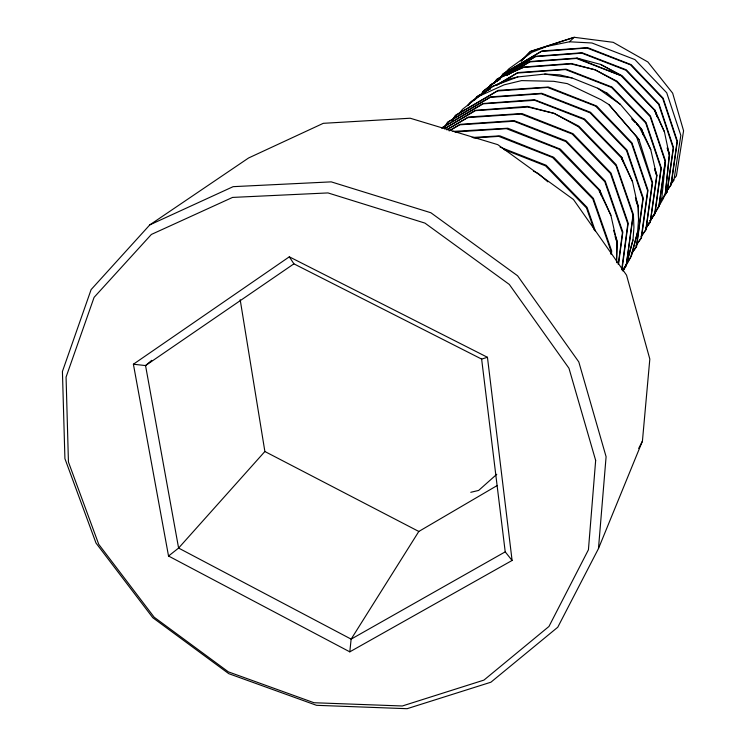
<?xml version="1.0" encoding="UTF-8"?>
<svg xmlns="http://www.w3.org/2000/svg" width="746" height="746" viewBox="0 0 746 746"><rect width="100%" height="100%" fill="white"/><g stroke="black" fill="none" stroke-linecap="round" stroke-linejoin="round"><path stroke-width="1.12" d="M611.524 254.283L611.599 250.805L593.368 198.371L553.728 157.303L499.913 135.865L472.143 137.488M616.476 261.408L616.886 241.984L610.89 215.277L599.504 189.745L560.349 149.144L507.849 128.228L453.018 131.399M616.56 262.667L617.315 241.266L613.529 230.309M622.341 270.294L626.351 264.662L632.99 239.895L633.932 227.278L633.382 214.484L616.205 164.661L578.7 126.093L554.091 113.383L527.487 106.389L475.239 110.361L444.579 128.582M623.059 270.266L631.937 254.6L637.616 231.829L638.557 219.371L638.399 206.12L635.396 197.392M598.469 548.571L606.097 456.72L578.803 361.931L517.575 275.768L430.88 212.759L331.224 181.865L233.144 186.659L149.815 224.872L91.105 289.607L62.422 371.489L64.921 458.65L96.01 543.06L152.799 617.716L228.78 673.675L316.509 705.315L407.102 708.7L490.896 682.217L557.756 627.237L598.469 548.571L642.418 441.175L649.822 359.059L626.537 275.153L573.45 199.499L497.778 144.649L410.216 118.232L323.298 123.323L248.567 157.993L149.815 224.872M481.608 93.903L483.455 91.012L502.011 76.782L523.878 67.028L571.268 63.485L595.066 69.798L617.045 81.239L650.409 115.984L665.497 160.94L661.73 198.818L658.877 206.633L650.232 221.096M650.158 220.779L663.399 198.473L665.516 192.095L669.255 154.674L664.406 131.781L654.941 110.147L622.173 75.747L600.614 64.417L576.956 58.067L530.182 61.498L507.308 74.992M349.799 651.845L512.092 560.47L487.446 357.287L289.317 256.82L133.394 364.216L168.531 556.022L349.799 651.845L351.142 639.135L418.814 531.46L497.237 485.497M665.516 192.095L669.563 154.161L667.372 147.559M610.853 253.817L611.151 251.542L592.828 198.94L552.59 157.509L498.785 136.369L473.663 137.991M618.247 264.429L622.434 232.743L604.801 181.726L565.944 141.628L513.891 121.234L459.667 124.824L449.624 130.699M621.726 269.446L627.796 223.791L610.498 173.538L572.285 134.075L521.072 114.035L467.677 117.616L446.873 129.804M622.015 269.782L628.197 223.119L610.993 173.035L573.012 133.683L521.892 113.541L468.619 116.982L446.779 129.683M618.537 264.028L622.845 232.043L605.211 181.036L566.195 140.891L514.115 120.628L460.04 124.34L449.008 130.83M611.133 254.2L611.599 250.805M467.789 105.736L471.425 101.4L492.882 86.275L510.991 78.498L517.827 76.941L544.757 74.078L559.714 74.833L571.968 77.92L597.732 88.252L606.535 92.858L620.364 104.412L641.401 128.927L650.764 149.629L656.657 175.674L650.26 222L645.654 228.49M633.382 214.484L626.351 264.662L632.99 215.137L616.01 165.621L578.43 126.773L554.091 113.383L528.019 107.07L475.435 110.65L444.467 128.797M665.497 160.94L658.877 206.633L665.18 161.472L650.148 116.581L616.457 81.538L595.066 69.798L571.054 63.932L523.478 67.429L502.011 76.782L483.427 91.096L481.562 94.043M622.994 270.994L625.922 265.996L632.99 239.895M637.616 231.829L630.668 257.482L623.227 270.248M638.697 448.393L642.418 441.175M647.854 224.658L649.001 222.718M645.626 228.817L649.076 223.026M444.346 127.342L447.469 122.447L490.215 97.344L541.279 93.782L590.142 112.842L626.528 150.524L642.893 198.613L636.357 246.814L632.347 252.437M444.933 126.829L448.057 121.924L490.719 96.868L541.755 93.297L590.534 112.301L626.957 150.039L643.266 198.007L636.599 246.488L631.265 253.938M452.011 120.61L455.097 115.779L497.274 90.993L547.592 87.45L595.728 106.193L631.536 143.316L647.621 190.734L641.131 238.291L635.732 245.891M475.454 99.274L477.337 96.346L490.206 88.802M474.801 99.861L476.675 96.933L485.571 91.693M487.912 88.849L490.402 84.969L500.342 79.104M493.983 83.515L496.463 79.663L535.479 56.631L581.805 53.171L625.95 70.255L658.662 104.337L673.218 148.062L667.008 192.104L663.707 196.767M494.421 83.142L496.892 79.29L535.815 56.267L582.104 52.752L626.202 69.77L659.007 103.927L673.517 147.559L667.176 191.899L661.898 199.303M452.859 119.817L455.965 114.996L498.468 90.322L548.487 87.04L596.623 106.007L631.974 142.868L647.976 190.146L641.532 237.554L636.823 244.194M500.184 78.125L502.701 74.218L541.232 51.455L586.953 48.005L630.501 64.846L662.746 98.472L677.079 141.628L670.915 185.139L665.553 192.71M500.883 77.481L503.41 73.574L542.155 50.915L587.662 47.669L631.191 64.678L663.11 98.118L677.368 141.153L671.241 184.532L666.579 191.125M487.828 88.858L490.346 84.979L498.216 80.363M650.391 220.051L654.997 213.524L661.301 167.925L646.101 122.577L612.046 87.077L566.083 69.154L517.901 72.567L496.137 85.324M649.962 220.779L654.624 214.205L660.984 168.465L645.7 122.969L611.506 87.431L565.449 69.555L517.211 73.061L496.444 85.296M641.112 236.529L645.794 229.945L652.209 183.087L636.403 136.331L608.867 104.543L601.145 99.75L567.286 83.627L553.728 81.305L521.575 80.605L504.119 84.839L479.007 96.243L462.501 109.308L458.855 113.821M641.346 236.146L646.036 229.581L652.554 182.518L638.996 139.614L636.403 136.331M645.719 228.416L650.372 221.963L656.993 175.114L654.764 168.512M622.546 270.639L625.922 265.996M670.85 183.171L673.619 179.525M675.009 177.697L676.398 175.879L683.578 130.792L672.659 93.166L647.882 61.983L613.203 42.317L574.233 37.3L530.63 51.288L521.053 61.181M671.12 183.982L673.89 180.364L680.828 135.38L666.719 92.765L634.921 59.587L591.96 42.988L569.468 41.785L546.827 46.42L531.945 52.304L508.772 68.921L504.333 73.751M467.826 105.428L470.008 102.78L492.882 86.275L517.827 76.941M240.184 299.743L264.877 451.507L178.602 548.068L168.531 556.022M521.295 60.846L530.21 51.651L574.233 37.3L569.468 41.785M496.771 474.297L478.634 490.439L470.773 492.304M151.727 360.346L145.554 365.577L133.394 364.216M293.905 263.842L145.554 365.577L178.602 548.068L351.142 639.135L505.219 551.853L481.636 359.087L293.905 263.842L289.317 256.82M441.735 128.032L483.063 103.526L534.434 99.694L584.426 118.894L621.53 157.014L632.496 181.567L638.017 206.745L638.557 219.371M487.548 90.536L490.514 88.783M507.084 75.169L529.725 61.909L576.444 58.468L621.008 75.644L654.214 109.96L664.406 131.781M441.93 127.827L483.128 103.834L534.695 100.309L584.09 119.5L621.073 157.509L632.496 181.567M481.636 359.087L487.446 357.287M454.985 131.995L506.366 128.657L559.043 149.219L598.618 189.698L610.89 215.277M544.757 74.078L571.968 77.92M500.1 147.111L546.128 165.239L587.083 207.397L595.429 231.316M503.709 149.405L545.559 165.873L586.524 207.994L594.152 229.805M576.956 58.067L621.008 75.644L600.614 64.417M533.418 171.076L538.435 173.585L547.844 181.838M264.877 451.507L418.814 531.46M597.732 88.252L620.364 104.412M611.319 97.726L606.535 92.858L610.498 96.952M632.048 118.847L638.427 125.337L650.764 149.629M631.89 119.09L635.06 122.372M636.646 124.013L641.401 128.927L643.63 135.53M608.867 104.543L638.996 139.614M505.219 551.853L512.092 560.47M623.031 161.378L621.53 157.014L622.994 161.434M657.133 116.749L654.941 110.147L657.03 116.665M635.825 200.114L638.017 206.745M615.077 236.538L616.886 241.984M641.401 128.927L643.173 134.364M654.531 169.146L656.657 175.674M667.157 148.156L669.255 154.674M595.662 460.422L588.426 549.783L548.972 626.453L483.94 680.1L402.308 705.986L313.982 702.732L228.351 671.857L154.161 617.212L98.733 544.319L68.436 461.998L66.068 377.084L94.089 297.356L151.363 234.449L232.556 197.42L327.988 192.925L424.94 223.101L509.313 284.44L568.965 368.254L595.662 460.422M601.397 195.228L599.504 189.745L601.313 195.191"/></g></svg>
